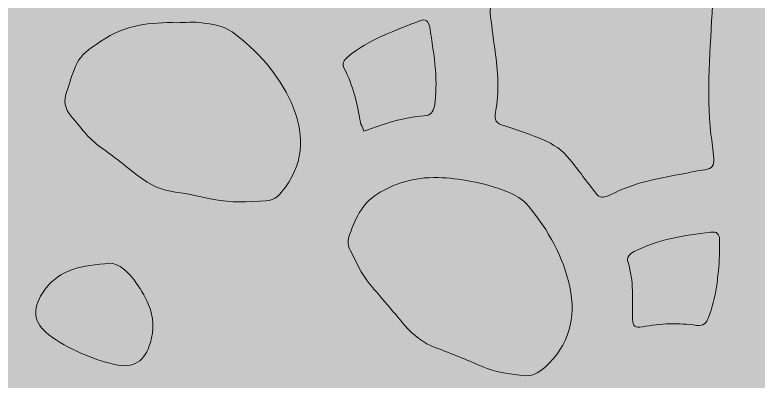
# Model space of a CAD drawing. Extents: x 404 to 2596, y -2984 to -16.
# Drawn here: x 569.1 to 740.8, y -2658.4 to -2573.7 of the extents above; entities that cross this region are included whole.
import ezdxf

# ---------------------------------------------------------------- set-up
doc = ezdxf.new("R2010")
doc.units = 0
doc.header["$MEASUREMENT"] = 0
doc.layers.add('Layer 1', color=7, linetype='Continuous')

# ---------------------------------------------------------------- blocks, each defined once
blk = doc.blocks.new('block 2')
at = {"layer": 'Layer 1', "lineweight": 0}
for points, knots in [([(732.49, -2556.37), (731.39, -2561.32), (730.45, -2566.33), (730.22, -2571.45), (729.76, -2581.41), (728.77, -2591.42), (729.87, -2601.44), (730.11, -2603.18), (730.28, -2604.93), (730.51, -2606.91), (730.57, -2608.54), (730.28, -2609.3), (728.42, -2609.53), (726.84, -2609.7), (725.27, -2610.11), (723.76, -2610.4), (717.88, -2611.51), (712, -2612.5), (706.64, -2615.35), (706.29, -2615.53), (706, -2615.59), (705.65, -2615.7), (704.72, -2616.11), (703.96, -2615.82), (703.38, -2615.06), (701.34, -2612.38), (699.3, -2609.76), (697.27, -2607.14), (695.58, -2604.99), (693.48, -2603.59), (690.98, -2602.54), (688.07, -2601.32), (685.1, -2600.27), (682.07, -2599.34), (680.2, -2598.76), (679.8, -2598.23), (680.15, -2596.2), (680.96, -2591.48), (680.73, -2586.76), (680.03, -2582.05), (679.62, -2579.43), (679.33, -2576.81), (678.98, -2574.24), (678.69, -2571.57), (678.81, -2571.39), (681.54, -2570.63), (682.01, -2570.52), (682.53, -2570.34), (683.06, -2570.29), (691.21, -2568.95), (698.95, -2566.03), (706.64, -2563.12), (714.38, -2560.21), (722.01, -2557.13), (729.12, -2552.88), (729.99, -2552.35), (730.98, -2551.83), (731.91, -2551.42), (732.43, -2551.24), (733.07, -2551.59), (733.02, -2552.18), (732.9, -2553.57), (732.78, -2554.97), (732.49, -2556.37)], [0, 0, 0, 0, 1, 1, 1, 2, 2, 2, 3, 3, 3, 4, 4, 4, 5, 5, 5, 6, 6, 6, 7, 7, 7, 8, 8, 8, 9, 9, 9, 10, 10, 10, 11, 11, 11, 12, 12, 12, 13, 13, 13, 14, 14, 14, 15, 15, 15, 16, 16, 16, 17, 17, 17, 18, 18, 18, 19, 19, 19, 20, 20, 20, 21, 21, 21, 21]), ([(606.55, -2575.53), (608.47, -2575.53), (610.45, -2575.29), (612.31, -2575.58), (614.7, -2575.88), (617.2, -2576.11), (619.3, -2577.68), (625.18, -2581.99), (629.96, -2587.4), (632.98, -2594.04), (635.95, -2600.62), (636.13, -2607.32), (631.59, -2613.55), (630.48, -2615.12), (629.31, -2616.69), (627.1, -2616.75), (623.08, -2616.93), (619.07, -2617.22), (615.05, -2616.4), (612.14, -2615.76), (609.23, -2615.12), (606.26, -2614.71), (603, -2614.3), (600.26, -2613.02), (597.7, -2611.04), (594.79, -2608.77), (591.93, -2606.44), (588.9, -2604.29), (586.17, -2602.31), (584.19, -2599.63), (582.09, -2597.07), (580.7, -2595.44), (580.35, -2593.58), (581.04, -2591.65), (583.66, -2583.91), (583.02, -2583.62), (590.3, -2579.02), (592.57, -2577.62), (595.02, -2576.75), (597.64, -2576.17), (600.61, -2575.58), (603.58, -2575.47), (606.55, -2575.53)], [0, 0, 0, 0, 1, 1, 1, 2, 2, 2, 3, 3, 3, 4, 4, 4, 5, 5, 5, 6, 6, 6, 7, 7, 7, 8, 8, 8, 9, 9, 9, 10, 10, 10, 11, 11, 11, 12, 12, 12, 13, 13, 13, 14, 14, 14, 14]), ([(666, -2594.8), (665.76, -2596.2), (665.07, -2597.01), (663.61, -2597.07), (658.89, -2597.42), (654.41, -2598.87), (649.75, -2600.62), (649.35, -2599.57), (649, -2599.11), (648.94, -2598.64), (648.18, -2594.27), (647.25, -2590.02), (645.15, -2586.12), (644.57, -2585.02), (645.09, -2584.2), (646.03, -2583.44), (650.92, -2579.31), (656.97, -2577.33), (662.8, -2575.06), (663.9, -2574.59), (664.72, -2575.23), (664.95, -2576.57), (665.42, -2579.83), (666, -2583.15), (666.23, -2586.41), (666.46, -2589.21), (666.46, -2592), (666, -2594.8)], [0, 0, 0, 0, 1, 1, 1, 2, 2, 2, 3, 3, 3, 4, 4, 4, 5, 5, 5, 6, 6, 6, 7, 7, 7, 8, 8, 8, 9, 9, 9, 9]), ([(682.71, -2614.54), (684.69, -2615.29), (686.49, -2616.34), (687.83, -2618.03), (692.32, -2623.56), (695.75, -2629.62), (697.27, -2636.61), (698.78, -2643.83), (697.15, -2650.17), (691.5, -2655.24), (689.99, -2656.58), (688.42, -2657.39), (686.26, -2657.1), (683.17, -2656.69), (680.03, -2656.34), (677.06, -2655.06), (673.57, -2653.49), (669.96, -2652.04), (666.35, -2650.7), (663.49, -2649.59), (661.11, -2647.84), (659.19, -2645.51), (656.45, -2642.31), (653.77, -2639.11), (651.03, -2635.91), (649.05, -2633.58), (648.01, -2630.78), (646.55, -2628.16), (646.08, -2627.17), (645.91, -2626.07), (646.26, -2625.08), (647.54, -2621.18), (649.23, -2617.39), (652.78, -2615.18), (656.68, -2612.79), (660.99, -2611.22), (666.93, -2611.33), (671.53, -2611.51), (677.24, -2612.44), (682.71, -2614.54)], [0, 0, 0, 0, 1, 1, 1, 2, 2, 2, 3, 3, 3, 4, 4, 4, 5, 5, 5, 6, 6, 6, 7, 7, 7, 8, 8, 8, 9, 9, 9, 10, 10, 10, 11, 11, 11, 12, 12, 12, 13, 13, 13, 13]), ([(710.72, -2630.96), (710.31, -2629.79), (711.06, -2628.98), (712.11, -2628.45), (717.65, -2625.66), (723.7, -2624.67), (729.76, -2623.97), (731.21, -2623.8), (731.79, -2624.32), (731.85, -2625.6), (731.91, -2626.82), (731.85, -2628.05), (731.85, -2629.33), (731.56, -2634.22), (731.1, -2639.11), (729.29, -2643.71), (728.82, -2644.93), (728.18, -2645.75), (726.61, -2645.51), (722.42, -2644.93), (718.23, -2645.05), (714.03, -2645.86), (712.35, -2646.21), (711.82, -2645.75), (711.76, -2644), (711.71, -2639.63), (712.11, -2635.27), (710.72, -2630.96)], [0, 0, 0, 0, 1, 1, 1, 2, 2, 2, 3, 3, 3, 4, 4, 4, 5, 5, 5, 6, 6, 6, 7, 7, 7, 8, 8, 8, 9, 9, 9, 9]), ([(575.51, -2638.06), (578.66, -2633.11), (583.55, -2631.71), (589.89, -2631.31), (592.46, -2630.61), (594.67, -2632.41), (596.59, -2634.92), (597.93, -2636.72), (599.15, -2638.64), (600.03, -2640.74), (601.25, -2643.65), (601.25, -2646.56), (600.43, -2649.47), (599.15, -2653.84), (596.59, -2655.59), (592.11, -2654.54), (586.69, -2653.2), (581.51, -2651.05), (576.97, -2647.67), (573.42, -2644.99), (573.07, -2641.85), (575.51, -2638.06)], [0, 0, 0, 0, 1, 1, 1, 2, 2, 2, 3, 3, 3, 4, 4, 4, 5, 5, 5, 6, 6, 6, 7, 7, 7, 7])]:
    blk.add_open_spline(points, degree=3, knots=knots, dxfattribs=at)

msp = doc.modelspace()

# ---------------------------------------------------------------- hatches: boundary and pattern name
at = {"layer": 'Layer 1', "true_color": 0x76d1f6}
h = msp.add_hatch(color=141, dxfattribs=at)
h.dxf.hatch_style = 2
h.paths.add_polyline_path([(2578.58, -15.64), (2435.05, -15.64), (2420.09, -15.64), (2200.75, -15.64), (2164.88, -15.64), (2149.33, -15.64), (2082.61, -15.64), (2011.92, -15.64), (1983.56, -15.64), (1964.52, -15.64), (1018.5, -15.64), (999.46, -15.64), (971.11, -15.64), (900.42, -15.64), (833.69, -15.64), (818.15, -15.64), (782.28, -15.64), (562.94, -15.64), (547.97, -15.64), (404.44, -15.64), (404.44, -179.84), (404.44, -221.06), (404.44, -247.2), (404.44, -297.34), (404.44, -433.36), (404.44, -458.92), (404.44, -480.75), (404.44, -552.2), (404.44, -570.25), (404.44, -2983.81), (2596.45, -2983.81), (2596.45, -2967.51), (2596.45, -2803.31), (2596.45, -2762.09), (2596.45, -2735.94), (2596.45, -2685.81), (2596.45, -2549.79), (2596.45, -2524.23), (2596.45, -2502.39), (2596.45, -2430.95), (2596.45, -2412.9), (2596.45, -15.64)])

# ---------------------------------------------------------------- block references
at = {"layer": 'Layer 1'}
msp.add_blockref('block 2', (0, 0), dxfattribs=at)

doc.saveas('drawing.dxf')
